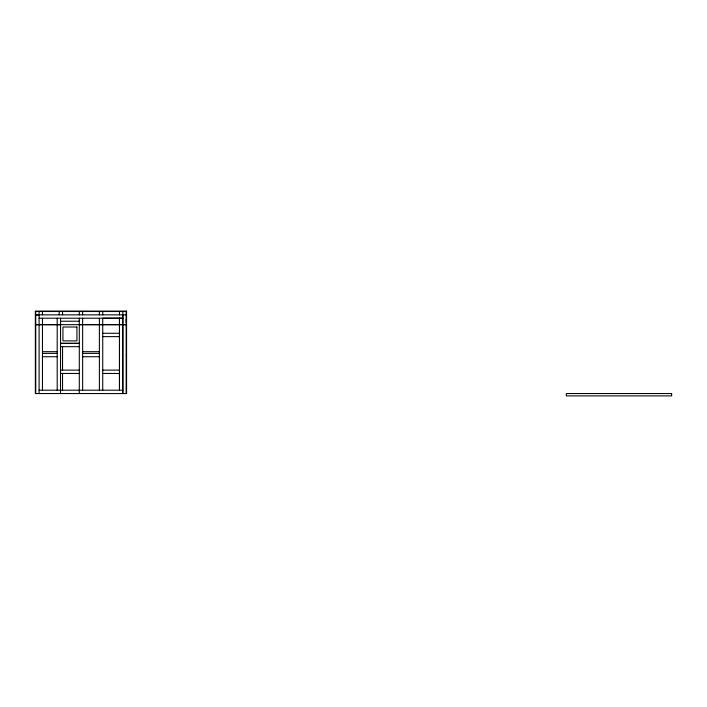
<?xml version="1.0" encoding="UTF-8"?>
<svg xmlns="http://www.w3.org/2000/svg" width="707" height="707" viewBox="0 0 707 707"><rect width="100%" height="100%" fill="white"/><g stroke="black" fill="none" stroke-linecap="round" stroke-linejoin="round"><path stroke-width="1.06" d="M122.815 314.854L122.815 393.552L122.815 311.504M35.35 311.504L126.571 311.522M126.164 314.854L35.748 314.854L39.097 314.862M122.824 318.194L102.736 318.203L102.736 390.202M39.097 318.212L122.824 318.212M60.546 321.225L79.308 321.225M60.546 324.672L35.748 324.663L126.164 324.663L79.299 324.663M102.736 333.28L119.474 333.28M102.736 336.629L119.474 336.629M60.546 346.677L79.299 346.677M42.447 351.688L57.196 351.688M82.639 351.688L99.387 351.688M42.447 353.376L57.196 353.376M82.639 353.376L99.387 353.376M42.447 356.726L57.196 356.726M82.639 356.726L99.387 356.726M60.546 370.115L79.299 370.115M102.736 370.115L119.474 370.115M60.546 373.464L79.299 373.464M102.736 373.464L119.474 373.464M39.097 390.202L122.824 390.193M126.376 354.808L126.376 355.276M126.217 319.211L126.217 322.56M126.164 311.504L126.164 393.552M119.474 311.513L119.474 314.862M102.736 311.513L102.736 314.862M99.387 311.513L99.387 314.862M99.387 318.212L99.387 390.202M82.639 311.513L82.639 314.862M82.639 318.212L82.639 390.202M79.299 311.513L79.299 314.862M79.299 318.212L79.299 393.552M62.552 311.513L62.552 314.862M62.552 346.677L62.552 370.115M62.552 373.464L62.552 390.202M60.546 318.212L60.546 393.552M59.202 311.513L59.194 314.862M57.196 318.212L57.196 390.202M42.447 311.513L42.447 314.862M42.464 318.212L42.447 390.202M39.097 311.504L39.097 393.552M35.748 311.504L35.748 393.552M119.474 318.203L119.474 390.202L119.474 318.194M126.571 311.107L35.35 311.107L35.35 393.552L126.571 393.569L126.571 311.107M76.922 327.014L62.932 327.014L62.932 340.889L76.922 340.889L76.922 327.014M79.308 343.328L60.546 343.363L79.299 343.372M671.65 393.552L566.289 393.552L566.289 395.893L671.65 395.893L671.65 393.552"/></g></svg>
